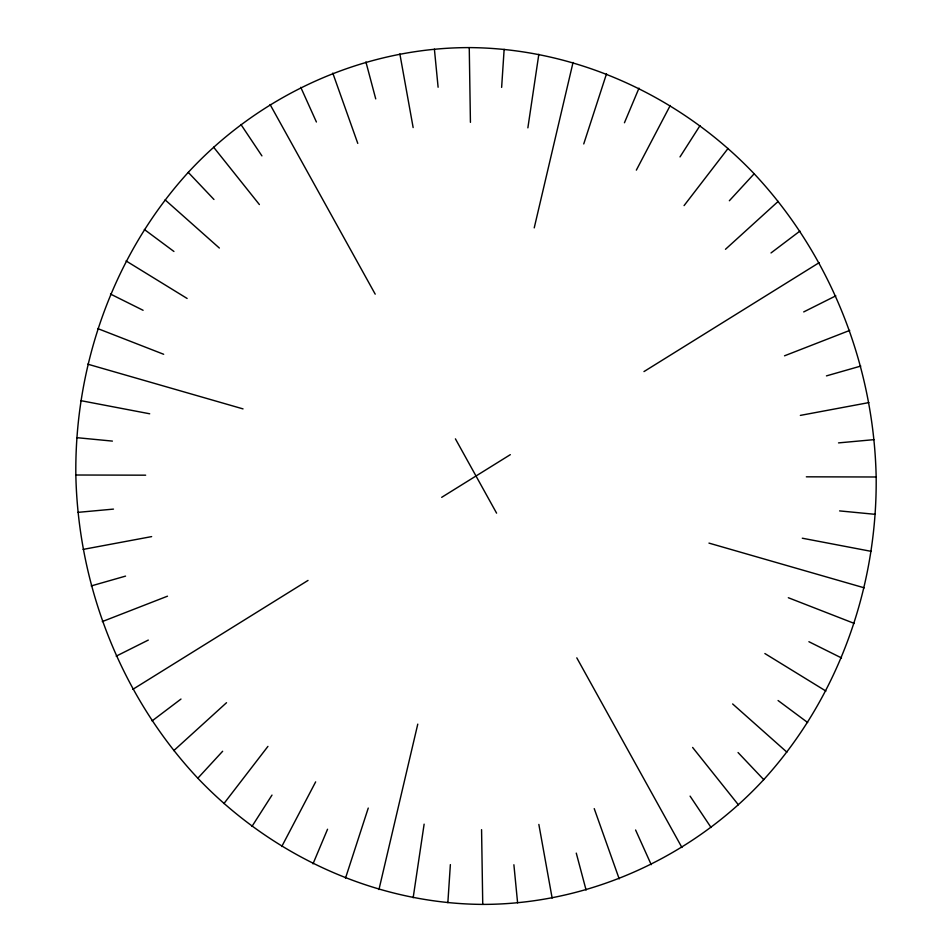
<?xml version="1.0" encoding="UTF-8"?>
<svg xmlns="http://www.w3.org/2000/svg" width="952" height="952" viewBox="0 0 952 952"><rect width="100%" height="100%" fill="white"/><g stroke="black" fill="none" stroke-linecap="round" stroke-linejoin="round"><path stroke-width="1.43" d="M75.839 475.012C74.565 364.759 113.764 254.22 188.27 172.371C259.967 94.736 363.271 47.6 469.253 47.6C576.567 48.266 680.513 96.402 754.174 173.776C830.62 255.35 873.853 365.449 876.161 476.988C877.435 587.241 838.236 697.78 763.73 779.628C692.033 857.264 588.729 904.4 482.747 904.4C375.433 903.734 271.487 855.598 197.826 778.224C121.38 696.65 78.147 586.551 75.839 475.012L145.656 475.179M447.856 902.686L450.367 864.606M501.633 87.394L504.143 49.314M413.168 897.724L424.128 824.146M527.872 127.854L538.832 54.276M378.955 889.549L417.773 724.127M534.227 227.873L573.044 62.451M345.481 878.22L368.257 808.058M583.743 143.942L606.519 73.78M313.006 863.845L327.548 829.24M624.452 122.76L638.994 88.155M281.768 846.506L315.659 781.866M636.341 170.134L670.232 105.493M252.006 826.36L271.998 795.087M680.002 156.913L699.994 125.64M223.958 803.536L267.928 746.392M684.072 205.608L728.042 148.464M197.826 778.224L222.649 751.259M729.351 200.741L754.174 173.776M173.799 750.616L226.528 702.707M725.472 249.293L778.201 201.384M152.082 720.914L180.987 699.054M771.013 252.946L799.918 231.086M132.828 689.343L308.02 580.423M441.68 497.337L510.32 454.663M643.98 371.577L819.172 262.657M116.192 656.154L148.298 640.077M803.702 311.923L835.808 295.846M102.281 621.585L167.481 596.19M784.519 355.81L849.719 330.415M91.225 585.92L125.557 576.115M826.443 375.885L860.775 366.08M83.098 549.411L151.642 536.607M800.358 415.393L868.902 402.589M77.957 512.355L113.478 509.106M838.522 442.894L874.043 439.645M806.344 476.821L876.161 476.988M76.779 437.67L112.407 441.097M839.593 510.903L875.221 514.33M80.753 400.637L149.702 413.787M802.298 538.213L871.247 551.363M87.727 364.164L243.034 408.896M708.966 543.104L864.273 587.836M97.663 328.547L163.673 354.275M788.327 597.725L854.337 623.453M110.48 294.049L143.097 310.292M808.902 641.707L841.52 657.951M126.081 260.943L187.127 298.464M764.872 653.536L825.919 691.057M144.335 229.468L173.93 251.471M778.07 700.529L807.665 722.532M165.124 199.872L219.353 248.044M732.647 703.956L786.876 752.128M188.27 172.371L213.95 199.468M738.05 752.532L763.73 779.628M213.617 147.191L259.384 204.549M692.616 747.451L738.383 804.809M240.951 124.51L261.919 155.878M690.081 796.122L711.049 827.49M270.07 104.494L375.207 294.156M455.413 438.848L496.587 513.152M576.793 657.844L681.929 847.506M300.772 87.322L316.409 121.999M635.591 830.001L651.227 864.678M332.795 73.102L357.773 143.383M594.226 808.617L619.205 878.898M365.913 61.939L375.731 98.889M576.269 853.111L586.087 890.061M399.864 53.931L413.144 127.568M538.856 824.432L552.136 898.069M434.398 49.147L438.11 87.239M513.89 864.761L517.602 902.853M469.253 47.6L470.431 122.344M481.569 829.656L482.747 904.4"/></g></svg>
